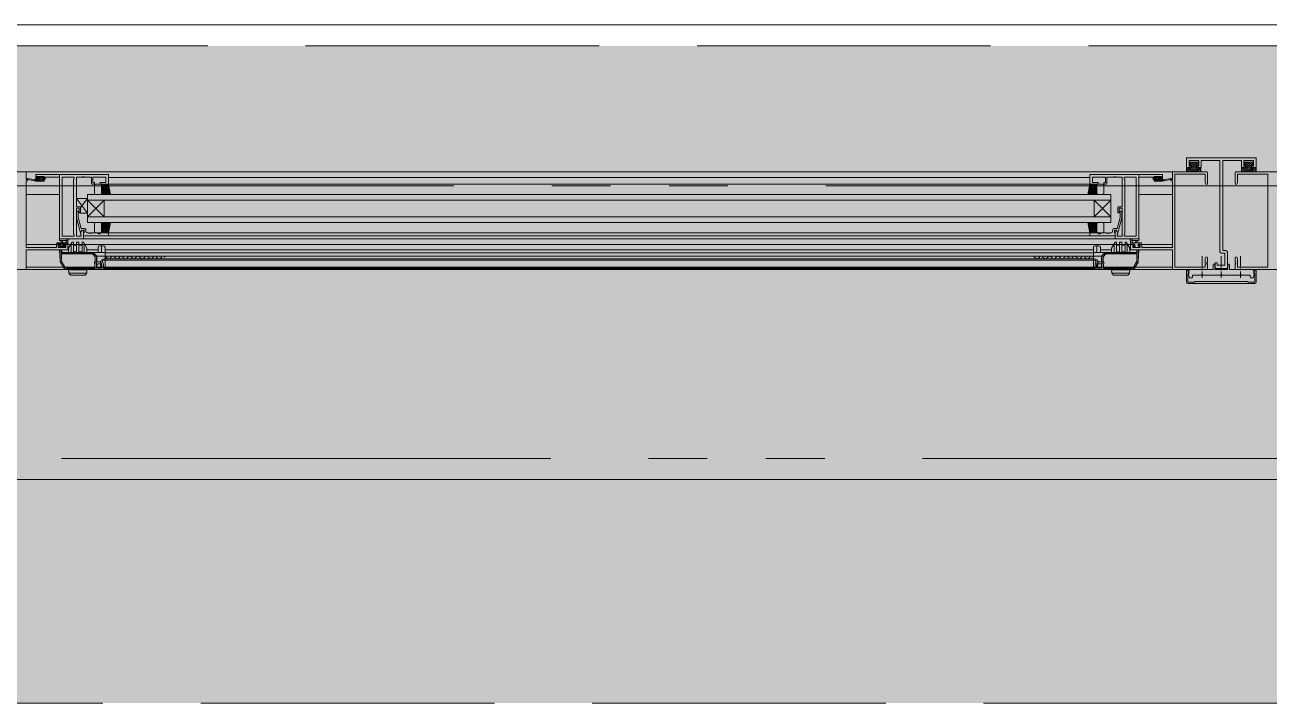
# Model space of a CAD drawing. Units: millimetres at full size. Extents: x -22551 to 92397, y -19340 to 14894.
# Drawn here: x 831 to 1721, y 6644 to 7129 of the extents above; entities that cross this region are included whole.
import ezdxf

# ---------------------------------------------------------------- set-up
doc = ezdxf.new("R2010")
doc.units = ezdxf.units.MM
doc.header["$LTSCALE"] = 70
doc.linetypes.add('DASHED3', pattern=[4, 3, -1])
doc.linetypes.add('DOUBLE_CHAIN1', pattern=[8.8, 5, -1, 0.6, -0.6, 0.6, -1])
doc.layers.add('1-2_階なし_梁', color=9, linetype='DASHED3', lineweight=15)
doc.layers.add('2-0_通芯', color=7, linetype='Continuous', lineweight=15)

# ---------------------------------------------------------------- blocks, each defined once
blk = doc.blocks.new('グループ部品-125')
at = {"layer": '2-0_通芯'}
for p, q in [((1661.61, 7034.3), (1711.61, 7034.3)), ((1661.61, 7027.8), (1661.61, 7034.3)), ((1662.16, 7024.25), (1669.26, 7031.1)), ((1663.61, 7032.37), (1663.61, 7028.3)), ((1670.61, 7032.37), (1663.61, 7032.37)), ((1663.81, 7029.89), (1665.02, 7031.1)), ((1664.09, 7028.75), (1666.43, 7031.1)), ((1664.31, 7031.1), (1669.81, 7031.1)), ((1665.36, 7028.61), (1667.85, 7031.1)), ((1670.61, 7028.3), (1670.61, 7032.37)), ((1672.11, 7032.37), (1672.11, 7027.8)), ((1685.65, 7032.37), (1672.11, 7032.37)), ((1685.65, 6967.1), (1685.65, 7032.37)), ((1687.58, 7032.37), (1687.58, 6968.03)), ((1701.11, 7032.37), (1687.58, 7032.37)), ((1701.11, 7027.8), (1701.11, 7032.37)), ((1701.26, 7024.25), (1708.36, 7031.1)), ((1702.61, 7032.37), (1702.61, 7028.3)), ((1709.61, 7032.37), (1702.61, 7032.37)), ((1702.91, 7029.89), (1704.12, 7031.1)), ((1703.19, 7028.75), (1705.53, 7031.1)), ((1708.91, 7031.1), (1703.41, 7031.1)), ((1704.46, 7028.61), (1706.95, 7031.1)), ((1709.61, 7028.3), (1709.61, 7032.37)), ((1711.61, 7034.3), (1711.61, 7027.8)), ((1651.61, 7024.3), (807.11, 7024.3)), ((831.61, 7018.8), (831.61, 7024.3)), ((890.61, 7022.3), (838.61, 7022.3)), ((838.61, 7019), (838.61, 7022.3)), ((855.61, 7022.3), (855.61, 6976.3)), ((890.61, 7020.1), (890.61, 7022.3)), ((890.61, 7022.3), (890.61, 7016)), ((1592.61, 7022.3), (1644.61, 7022.3)), ((1592.61, 7020.1), (1592.61, 7022.3)), ((1592.61, 7022.3), (1592.61, 7016)), ((1627.61, 7022.3), (1627.61, 6976.3)), ((1644.61, 7019), (1644.61, 7022.3)), ((1651.61, 7024.3), (1676.11, 7024.3)), ((1651.61, 7018.8), (1651.61, 7024.3)), ((1653.24, 7022.67), (1653.24, 6955.93)), ((1674.98, 7022.67), (1653.24, 7022.67)), ((1661.61, 7027.3), (1665.36, 7027.3)), ((1661.61, 7025.17), (1664.05, 7027.3)), ((1661.61, 7026.28), (1662.63, 7027.3)), ((1664.61, 7027.3), (1662.11, 7027.3)), ((1663.57, 7024.25), (1670.3, 7030.72)), ((1663.61, 7028.3), (1665.11, 7028.3)), ((1663.81, 7029.2), (1663.81, 7030.6)), ((1665.36, 7028.7), (1664.31, 7028.7)), ((1665.11, 7028.3), (1665.11, 7027.8)), ((1665.17, 7024.43), (1668.76, 7027.77)), ((1665.36, 7027.3), (1665.36, 7028.7)), ((1666.7, 7024.55), (1669.7, 7027.3)), ((1668.08, 7024.52), (1671.12, 7027.3)), ((1672.06, 7027.3), (1668.76, 7027.3)), ((1669.11, 7028.3), (1670.61, 7028.3)), ((1669.11, 7027.8), (1669.11, 7028.3)), ((1669.36, 7024.37), (1672.06, 7026.83)), ((1671.61, 7027.3), (1669.61, 7027.3)), ((1669.69, 7028.7), (1670.31, 7029.32)), ((1670.06, 7024.25), (1672.06, 7024.25)), ((1670.31, 7029.2), (1670.31, 7030.6)), ((1670.65, 7024.25), (1672.06, 7025.41)), ((1672.06, 7024.25), (1672.06, 7027.3)), ((1674.98, 7016.39), (1674.98, 7022.67)), ((1676.61, 7023.8), (1676.61, 7015.8)), ((1696.61, 7023.8), (1696.61, 7015.8)), ((2541.61, 7024.3), (1697.11, 7024.3)), ((1698.24, 7022.67), (1719.98, 7022.67)), ((1698.24, 7016.39), (1698.24, 7022.67)), ((1701.16, 7027.3), (1704.46, 7027.3)), ((1701.16, 7025.56), (1703.15, 7027.3)), ((1701.16, 7026.73), (1701.73, 7027.3)), ((1703.61, 7027.3), (1701.61, 7027.3)), ((1702.61, 7028.3), (1704.11, 7028.3)), ((1702.67, 7024.25), (1709.4, 7030.72)), ((1702.91, 7029.2), (1702.91, 7030.6)), ((1704.11, 7028.3), (1704.11, 7027.8)), ((1704.27, 7024.43), (1707.86, 7027.77)), ((1705.8, 7024.55), (1708.8, 7027.3)), ((1707.18, 7024.52), (1710.22, 7027.3)), ((1711.61, 7027.3), (1707.86, 7027.3)), ((1708.11, 7028.3), (1709.61, 7028.3)), ((1708.11, 7027.8), (1708.11, 7028.3)), ((1708.46, 7024.37), (1711.61, 7027.24)), ((1711.11, 7027.3), (1708.61, 7027.3)), ((1708.79, 7028.7), (1709.41, 7029.32)), ((1709.41, 7029.2), (1709.41, 7030.6)), ((1709.75, 7024.25), (1711.61, 7025.78)), ((1719.98, 7022.67), (1719.98, 6955.93)), ((832.61, 7018.8), (831.61, 7018.8)), ((831.61, 7017.8), (832.61, 7017.8)), ((831.61, 6970.03), (831.61, 7017.8)), ((838.61, 7017.5), (831.85, 7018.91)), ((837.5, 7018.67), (831.96, 7019.5)), ((832.61, 7017.8), (832.61, 7018.8)), ((838.61, 7018.5), (838.53, 7018.51)), ((838.61, 7017.5), (838.61, 7018.5)), ((840.81, 7018.5), (838.61, 7018.5)), ((838.67, 7017.5), (838.61, 7017.55)), ((844.31, 7017.5), (838.61, 7017.5)), ((840.01, 7017.5), (839.01, 7018.5)), ((839.41, 7020.8), (839.41, 7019.3)), ((844.61, 7020.8), (839.41, 7020.8)), ((839.41, 7019.3), (840.51, 7019.3)), ((840.3, 7020.61), (839.8, 7020.11)), ((840.54, 7019.67), (839.95, 7020.26)), ((840.01, 7019.6), (840.35, 7019.6)), ((841.36, 7017.5), (840.36, 7018.5)), ((841.11, 7020.7), (840.51, 7020.7)), ((840.51, 7019.3), (840.51, 7018.5)), ((840.81, 7019.14), (840.81, 7018.5)), ((844.05, 7017.5), (840.85, 7020.7)), ((842.71, 7017.5), (840.88, 7019.33)), ((843.31, 7020.5), (841.31, 7020.5)), ((843.3, 7019.6), (842.4, 7020.5)), ((843.21, 7019.6), (844.01, 7019.6)), ((843.21, 7018.5), (843.21, 7019.6)), ((844.91, 7018.5), (843.21, 7018.5)), ((844.01, 7020.7), (843.51, 7020.7)), ((843.51, 7019.3), (844.61, 7019.3)), ((843.51, 7018.5), (843.51, 7019.3)), ((844.31, 7019.94), (843.55, 7020.7)), ((844.31, 7019.9), (844.31, 7020.4)), ((844.59, 7018.31), (844.42, 7018.48)), ((844.61, 7019.3), (844.61, 7020.8)), ((844.61, 7017.8), (844.61, 7018.2)), ((845.41, 7020.37), (845.41, 7019)), ((855.61, 7020.37), (845.41, 7020.37)), ((855.61, 6976.3), (855.61, 7020.37)), ((857.54, 7020.37), (866.11, 7020.37)), ((857.54, 6978.23), (857.54, 7020.37)), ((866.11, 7019.3), (865.68, 7018.87)), ((865.68, 7018.87), (865.68, 6979.73)), ((866.11, 7020.37), (866.11, 7019.3)), ((867.61, 7020.37), (867.61, 6999.2)), ((871.65, 7020.37), (867.61, 7020.37)), ((872.65, 7020.37), (872.57, 7020.37)), ((878.41, 7020.37), (873.57, 7020.37)), ((878.41, 7016), (878.41, 7020.37)), ((880.61, 7015.5), (878.91, 7015.5)), ((879.41, 7020.37), (879.41, 7016.5)), ((888.68, 7020.37), (879.41, 7020.37)), ((879.41, 7016.5), (880.61, 7016.5)), ((880.61, 7016.5), (880.61, 7015.5)), ((880.61, 7009), (880.61, 7014.5)), ((881.61, 7015.5), (884.61, 7015.5)), ((884.61, 7016.5), (888.68, 7016.5)), ((884.61, 7015.5), (884.61, 7016.5)), ((890.61, 7015.5), (884.61, 7015.5)), ((885.61, 7008), (885.61, 7015.5)), ((885.61, 7011.38), (889.73, 7015.5)), ((885.61, 7012.8), (888.31, 7015.5)), ((885.61, 7014.21), (886.9, 7015.5)), ((885.61, 7009.97), (890.7, 7015.06)), ((885.61, 7014.5), (885.61, 7009)), ((885.61, 7014.31), (891.92, 7008)), ((885.61, 7008.56), (890.93, 7013.88)), ((885.84, 7015.5), (891.8, 7009.53)), ((887.25, 7015.5), (891.45, 7011.3)), ((888.67, 7015.5), (891.1, 7013.07)), ((888.68, 7016.5), (888.68, 7020.37)), ((890.08, 7015.5), (890.74, 7014.84)), ((1241.61, 7015.5), (890.11, 7015.5)), ((890.61, 7020.1), (1241.61, 7020.1)), ((890.61, 7015.5), (892.11, 7008)), ((1241.61, 7020.1), (1592.61, 7020.1)), ((1593.11, 7015.5), (1241.61, 7015.5)), ((1592.61, 7015.5), (1591.11, 7008)), ((1597.61, 7014.31), (1591.3, 7008)), ((1597.38, 7015.5), (1591.42, 7009.53)), ((1595.97, 7015.5), (1591.77, 7011.3)), ((1594.55, 7015.5), (1592.12, 7013.07)), ((1597.61, 7008.56), (1592.29, 7013.88)), ((1593.14, 7015.5), (1592.48, 7014.84)), ((1597.61, 7009.97), (1592.52, 7015.06)), ((1592.61, 7015.5), (1598.61, 7015.5)), ((1597.61, 7011.38), (1593.5, 7015.5)), ((1594.54, 7020.37), (1603.81, 7020.37)), ((1594.54, 7016.5), (1594.54, 7020.37)), ((1598.61, 7016.5), (1594.54, 7016.5)), ((1597.61, 7012.8), (1594.91, 7015.5)), ((1597.61, 7014.21), (1596.32, 7015.5)), ((1597.61, 7008), (1597.61, 7015.5)), ((1597.61, 7014.5), (1597.61, 7009)), ((1598.61, 7015.5), (1598.61, 7016.5)), ((1601.61, 7015.5), (1598.61, 7015.5)), ((1602.61, 7016.5), (1602.61, 7015.5)), ((1603.81, 7016.5), (1602.61, 7016.5)), ((1602.61, 7015.5), (1604.31, 7015.5)), ((1602.61, 7009), (1602.61, 7014.5)), ((1603.81, 7020.37), (1603.81, 7016.5)), ((1604.81, 7020.37), (1609.65, 7020.37)), ((1604.81, 7016), (1604.81, 7020.37)), ((1610.57, 7020.37), (1610.65, 7020.37)), ((1611.57, 7020.37), (1615.61, 7020.37)), ((1615.61, 7020.37), (1615.61, 6999.2)), ((1617.11, 7020.37), (1617.11, 7019.3)), ((1625.68, 7020.37), (1617.11, 7020.37)), ((1617.11, 7019.3), (1617.54, 7018.87)), ((1617.54, 7018.87), (1617.54, 6979.73)), ((1625.68, 6978.23), (1625.68, 7020.37)), ((1627.61, 7020.37), (1637.81, 7020.37)), ((1627.61, 6976.3), (1627.61, 7020.37)), ((1637.81, 7020.37), (1637.81, 7019)), ((1638.31, 7018.5), (1640.01, 7018.5)), ((1638.61, 7020.8), (1643.81, 7020.8)), ((1638.61, 7019.3), (1638.61, 7020.8)), ((1639.71, 7019.3), (1638.61, 7019.3)), ((1638.61, 7017.8), (1638.61, 7018.2)), ((1638.63, 7018.31), (1638.8, 7018.48)), ((1638.91, 7019.94), (1639.67, 7020.7)), ((1638.91, 7019.9), (1638.91, 7020.4)), ((1638.91, 7017.5), (1644.61, 7017.5)), ((1639.17, 7017.5), (1642.37, 7020.7)), ((1639.21, 7020.7), (1639.71, 7020.7)), ((1640.01, 7019.6), (1639.21, 7019.6)), ((1639.71, 7018.5), (1639.71, 7019.3)), ((1639.91, 7020.5), (1641.91, 7020.5)), ((1639.92, 7019.6), (1640.82, 7020.5)), ((1640.01, 7018.5), (1640.01, 7019.6)), ((1640.51, 7017.5), (1642.34, 7019.33)), ((1641.86, 7017.5), (1642.86, 7018.5)), ((1642.11, 7020.7), (1642.71, 7020.7)), ((1642.41, 7019.14), (1642.41, 7018.5)), ((1642.41, 7018.5), (1644.61, 7018.5)), ((1642.68, 7019.67), (1643.27, 7020.26)), ((1642.71, 7019.3), (1642.71, 7018.5)), ((1643.81, 7019.3), (1642.71, 7019.3)), ((1643.21, 7019.6), (1642.87, 7019.6)), ((1642.92, 7020.61), (1643.42, 7020.11)), ((1643.21, 7017.5), (1644.21, 7018.5)), ((1643.81, 7020.8), (1643.81, 7019.3)), ((1644.56, 7017.5), (1644.61, 7017.55)), ((1644.61, 7017.5), (1651.37, 7018.91)), ((1644.61, 7018.5), (1644.7, 7018.51)), ((1644.61, 7017.5), (1644.61, 7018.5)), ((1645.72, 7018.67), (1651.26, 7019.5)), ((1650.61, 7018.8), (1651.61, 7018.8)), ((1650.61, 7017.8), (1650.61, 7018.8)), ((1651.61, 7017.8), (1650.61, 7017.8)), ((1651.61, 6970.03), (1651.61, 7017.8)), ((1675.61, 7015.3), (1674.98, 7016.39)), ((1676.11, 7015.3), (1675.61, 7015.3)), ((1697.11, 7015.3), (1697.61, 7015.3)), ((1697.61, 7015.3), (1698.24, 7016.39)), ((831.61, 7008.1), (855.61, 7008.1)), ((875.61, 6994.7), (867.61, 7005.2)), ((867.61, 7005.2), (867.61, 6999.2)), ((875.61, 7005.2), (867.61, 7005.2)), ((875.61, 7005.2), (870.61, 6998.64)), ((875.61, 7008), (875.61, 6988)), ((875.61, 7008), (1607.61, 7008)), ((875.61, 6994.7), (875.61, 7005.2)), ((884.61, 7008), (881.61, 7008)), ((885.61, 7012.9), (890.51, 7008)), ((885.61, 7011.48), (889.1, 7008)), ((885.61, 7010.07), (887.68, 7008)), ((885.61, 7008.66), (886.27, 7008)), ((886.47, 7008), (891.17, 7012.7)), ((887.88, 7008), (891.41, 7011.52)), ((889.3, 7008), (891.64, 7010.34)), ((890.71, 7008), (891.88, 7009.17)), ((1592.51, 7008), (1591.34, 7009.17)), ((1593.92, 7008), (1591.58, 7010.34)), ((1595.34, 7008), (1591.82, 7011.52)), ((1596.75, 7008), (1592.05, 7012.7)), ((1597.61, 7012.9), (1592.71, 7008)), ((1597.61, 7011.48), (1594.13, 7008)), ((1597.61, 7010.07), (1595.54, 7008)), ((1597.61, 7008.66), (1596.95, 7008)), ((1598.61, 7008), (1601.61, 7008)), ((1607.61, 7008), (1607.61, 6988)), ((1627.61, 7008.1), (1651.61, 7008.1)), ((867.61, 6999.2), (870.61, 6999.2)), ((867.61, 6999.2), (870.11, 6999.2)), ((867.61, 6998.2), (867.61, 6978.23)), ((869.61, 6998.2), (867.61, 6998.2)), ((868.59, 6996.12), (867.81, 6995.35)), ((869.61, 6995), (869.61, 6998.2)), ((870.61, 6999.2), (870.61, 6994.7)), ((870.61, 6998.7), (870.61, 6995)), ((875.61, 7004), (1607.61, 7004)), ((887.61, 6992), (875.61, 7004)), ((887.61, 7004), (875.61, 6992)), ((887.61, 6992), (887.61, 7004)), ((1595.61, 6992), (1607.61, 7004)), ((1595.61, 7004), (1607.61, 6992)), ((1595.61, 6992), (1595.61, 7004)), ((1612.61, 6998.7), (1612.61, 6995)), ((1615.61, 6999.2), (1613.11, 6999.2)), ((1613.61, 6998.2), (1615.61, 6998.2)), ((1613.61, 6995), (1613.61, 6998.2)), ((1614.63, 6996.12), (1615.41, 6995.35)), ((1615.61, 6998.2), (1615.61, 6978.23)), ((867.81, 6995.35), (867.81, 6991.4)), ((867.81, 6991.4), (870.42, 6981.67)), ((869.01, 6994.85), (869.43, 6995.28)), ((869.01, 6991.56), (869.01, 6994.85)), ((871.09, 6983.8), (869.01, 6991.56)), ((870.61, 6995), (869.61, 6995)), ((870.61, 6994.7), (875.61, 6994.7)), ((1607.61, 6992), (875.61, 6992)), ((875.61, 6988), (1607.61, 6988)), ((880.61, 6987), (880.61, 6981.5)), ((884.61, 6988), (881.61, 6988)), ((885.61, 6981.69), (891.92, 6988)), ((885.61, 6983.1), (890.51, 6988)), ((885.61, 6988), (885.61, 6980.5)), ((885.61, 6984.51), (889.1, 6988)), ((885.61, 6985.93), (887.68, 6988)), ((885.61, 6987.34), (886.27, 6988)), ((885.61, 6987.44), (890.93, 6982.12)), ((885.61, 6981.5), (885.61, 6987)), ((886.47, 6988), (891.17, 6983.3)), ((887.88, 6988), (891.41, 6984.48)), ((889.3, 6988), (891.64, 6985.65)), ((890.61, 6980.5), (892.11, 6988)), ((890.71, 6988), (891.88, 6986.83)), ((1592.61, 6980.5), (1591.11, 6988)), ((1597.61, 6981.69), (1591.3, 6988)), ((1592.51, 6988), (1591.34, 6986.83)), ((1593.92, 6988), (1591.58, 6985.65)), ((1595.34, 6988), (1591.82, 6984.48)), ((1596.75, 6988), (1592.05, 6983.3)), ((1597.61, 6987.44), (1592.29, 6982.12)), ((1597.61, 6983.1), (1592.71, 6988)), ((1597.61, 6984.51), (1594.13, 6988)), ((1597.61, 6985.93), (1595.54, 6988)), ((1597.61, 6987.34), (1596.95, 6988)), ((1597.61, 6988), (1597.61, 6980.5)), ((1597.61, 6981.5), (1597.61, 6987)), ((1598.61, 6988), (1601.61, 6988)), ((1602.61, 6987), (1602.61, 6981.5)), ((1612.13, 6983.8), (1614.21, 6991.56)), ((1612.61, 6995), (1613.61, 6995)), ((1615.41, 6991.4), (1612.8, 6981.67)), ((1614.21, 6994.85), (1613.79, 6995.28)), ((1614.21, 6991.56), (1614.21, 6994.85)), ((1615.41, 6995.35), (1615.41, 6991.4)), ((866.11, 6978.23), (857.54, 6978.23)), ((865.68, 6979.73), (866.11, 6979.3)), ((866.11, 6979.3), (866.11, 6978.23)), ((867.61, 6978.23), (871.11, 6978.23)), ((870.68, 6980.54), (871.81, 6982.5)), ((870.68, 6979.73), (870.68, 6980.54)), ((871.11, 6979.3), (870.68, 6979.73)), ((870.9, 6981.3), (871.12, 6981.3)), ((872.91, 6983.8), (871.09, 6983.8)), ((871.11, 6978.23), (871.11, 6979.3)), ((871.81, 6982.5), (873.11, 6982.5)), ((872.61, 6982.5), (872.61, 6976.3)), ((872.61, 6978.5), (1610.61, 6978.5)), ((873.11, 6982.5), (873.11, 6980.7)), ((874.41, 6981.5), (874.41, 6982.3)), ((876.65, 6980.5), (875.41, 6980.5)), ((877.65, 6980.5), (877.57, 6980.5)), ((877.84, 6980.38), (877.65, 6980.5)), ((881.69, 6980.5), (878.57, 6980.5)), ((881.61, 6980.5), (884.61, 6980.5)), ((883.61, 6979.8), (881.69, 6980.5)), ((884.61, 6979.8), (883.61, 6979.8)), ((884.61, 6980.5), (884.61, 6979.8)), ((1598.61, 6980.5), (884.61, 6980.5)), ((885.61, 6986.03), (890.7, 6980.94)), ((885.61, 6984.61), (889.73, 6980.5)), ((885.61, 6983.2), (888.31, 6980.5)), ((885.61, 6981.79), (886.9, 6980.5)), ((885.84, 6980.5), (891.8, 6986.46)), ((887.25, 6980.5), (891.45, 6984.7)), ((888.67, 6980.5), (891.1, 6982.93)), ((890.08, 6980.5), (890.74, 6981.16)), ((890.61, 6978.5), (890.61, 6980)), ((1597.38, 6980.5), (1591.42, 6986.46)), ((1595.97, 6980.5), (1591.77, 6984.7)), ((1594.55, 6980.5), (1592.12, 6982.93)), ((1593.14, 6980.5), (1592.48, 6981.16)), ((1597.61, 6986.03), (1592.52, 6980.94)), ((1592.61, 6978.5), (1592.61, 6980)), ((1597.61, 6984.61), (1593.5, 6980.5)), ((1597.61, 6983.2), (1594.91, 6980.5)), ((1597.61, 6981.79), (1596.32, 6980.5)), ((1598.61, 6980.5), (1598.61, 6979.8)), ((1601.61, 6980.5), (1598.61, 6980.5)), ((1598.61, 6979.8), (1599.61, 6979.8)), ((1599.61, 6979.8), (1601.53, 6980.5)), ((1601.53, 6980.5), (1604.65, 6980.5)), ((1605.39, 6980.38), (1605.57, 6980.5)), ((1605.57, 6980.5), (1605.65, 6980.5)), ((1606.57, 6980.5), (1607.81, 6980.5)), ((1608.81, 6981.5), (1608.81, 6982.3)), ((1611.41, 6982.5), (1610.11, 6982.5)), ((1610.11, 6982.5), (1610.11, 6980.7)), ((1610.31, 6983.8), (1612.13, 6983.8)), ((1610.61, 6982.5), (1610.61, 6976.3)), ((1612.54, 6980.54), (1611.41, 6982.5)), ((1612.32, 6981.3), (1612.1, 6981.3)), ((1612.11, 6979.3), (1612.54, 6979.73)), ((1612.11, 6978.23), (1612.11, 6979.3)), ((1615.61, 6978.23), (1612.11, 6978.23)), ((1612.54, 6979.73), (1612.54, 6980.54)), ((1617.54, 6979.73), (1617.11, 6979.3)), ((1617.11, 6979.3), (1617.11, 6978.23)), ((1617.11, 6978.23), (1625.68, 6978.23)), ((831.61, 6972.3), (855.81, 6972.3)), ((853.51, 6970.03), (831.61, 6970.03)), ((853.51, 6971.8), (853.51, 6970.03)), ((853.71, 6973.2), (853.71, 6972.6)), ((861.61, 6973.5), (854.01, 6973.5)), ((854.01, 6972.3), (855.21, 6973.5)), ((854.71, 6971.5), (855.81, 6971.5)), ((854.71, 6970.03), (854.71, 6971.5)), ((859.98, 6970.03), (854.71, 6970.03)), ((854.81, 6972.5), (856.11, 6972.5)), ((854.91, 6970.51), (855.5, 6971.1)), ((854.91, 6970.8), (854.91, 6970.3)), ((856.11, 6971.1), (855.21, 6971.1)), ((855.21, 6970), (855.71, 6970)), ((855.55, 6972.5), (856.55, 6973.5)), ((855.61, 6976.3), (872.61, 6976.3)), ((855.61, 6976.3), (1241.61, 6976.3)), ((855.75, 6970), (855.91, 6970.16)), ((855.81, 6971.5), (855.81, 6972.3)), ((855.88, 6975.1), (859.84, 6975.1)), ((855.91, 6970.2), (858.01, 6970.2)), ((855.95, 6970.2), (859.25, 6973.5)), ((856.11, 6971.71), (857.9, 6973.5)), ((856.11, 6972.5), (856.11, 6971.1)), ((856.71, 6973.5), (856.81, 6974.64)), ((857.29, 6970.2), (858.27, 6971.18)), ((857.91, 6973.5), (857.81, 6974.64)), ((858.21, 6970), (858.81, 6970)), ((858.44, 6970), (859.49, 6971.04)), ((858.51, 6972.5), (860.51, 6972.5)), ((858.51, 6971.56), (858.51, 6972.5)), ((858.81, 6972.3), (1621.61, 6972.3)), ((858.81, 6972.3), (858.81, 6971.5)), ((858.81, 6971.5), (859.98, 6971.5)), ((859.31, 6971.1), (858.97, 6971.1)), ((859.02, 6970.09), (859.52, 6970.59)), ((859.59, 6972.5), (860.59, 6973.5)), ((859.98, 6971.5), (859.98, 6970.03)), ((860.41, 6974.68), (860.41, 6973.5)), ((860.74, 6972.3), (861.61, 6973.17)), ((861.61, 6972.6), (861.61, 6975.28)), ((861.61, 6968.4), (861.61, 6972.3)), ((862.11, 6969.57), (864.61, 6973.9)), ((862.11, 6969.57), (862.11, 6966.6)), ((864.01, 6972.86), (864.01, 6966.6)), ((865.51, 6973.9), (864.61, 6973.9)), ((865.51, 6966.9), (865.51, 6973.9)), ((867.81, 6971.8), (865.51, 6971.8)), ((867.81, 6966.9), (867.81, 6973.9)), ((869.41, 6973.9), (867.81, 6973.9)), ((869.41, 6966.9), (869.41, 6973.9)), ((871.71, 6971.8), (869.41, 6971.8)), ((871.71, 6966.9), (871.71, 6973.9)), ((872.61, 6973.9), (871.71, 6973.9)), ((872.31, 6976.3), (1241.61, 6976.3)), ((875.11, 6969.57), (872.61, 6973.9)), ((873.21, 6966.6), (873.21, 6972.86)), ((875.11, 6969.57), (875.11, 6966.6)), ((883.11, 6970.4), (883.11, 6966.6)), ((887.11, 6971.4), (884.11, 6971.4)), ((885.61, 6971.4), (885.61, 6966.6)), ((888.11, 6970.4), (888.11, 6954.3)), ((1241.61, 6976.3), (1610.91, 6976.3)), ((1627.61, 6976.3), (1241.61, 6976.3)), ((1595.11, 6970.4), (1595.11, 6954.3)), ((1596.11, 6971.4), (1599.11, 6971.4)), ((1597.61, 6971.4), (1597.61, 6966.6)), ((1600.11, 6970.4), (1600.11, 6966.6)), ((1608.11, 6969.57), (1610.61, 6973.9)), ((1608.11, 6969.57), (1608.11, 6966.6)), ((1610.01, 6966.6), (1610.01, 6972.86)), ((1627.61, 6976.3), (1610.61, 6976.3)), ((1610.61, 6973.9), (1611.51, 6973.9)), ((1611.51, 6966.9), (1611.51, 6973.9)), ((1611.51, 6971.8), (1613.81, 6971.8)), ((1613.81, 6966.9), (1613.81, 6973.9)), ((1613.81, 6973.9), (1615.41, 6973.9)), ((1615.41, 6966.9), (1615.41, 6973.9)), ((1615.41, 6971.8), (1617.71, 6971.8)), ((1617.71, 6966.9), (1617.71, 6973.9)), ((1617.71, 6973.9), (1618.61, 6973.9)), ((1621.11, 6969.57), (1618.61, 6973.9)), ((1619.21, 6972.86), (1619.21, 6966.6)), ((1621.11, 6969.57), (1621.11, 6966.6)), ((1621.61, 6972.6), (1621.61, 6975.28)), ((1621.61, 6973.5), (1629.21, 6973.5)), ((1624.41, 6972.3), (1621.61, 6972.3)), ((1621.61, 6968.4), (1621.61, 6972.3)), ((1624.71, 6972.5), (1622.71, 6972.5)), ((1622.81, 6974.68), (1622.81, 6973.5)), ((1623.24, 6971.5), (1623.24, 6970.03)), ((1624.41, 6971.5), (1623.24, 6971.5)), ((1623.24, 6970.03), (1628.51, 6970.03)), ((1627.34, 6975.1), (1623.38, 6975.1)), ((1624.2, 6970.09), (1623.7, 6970.59)), ((1623.91, 6971.1), (1624.25, 6971.1)), ((1624.41, 6972.3), (1624.41, 6971.5)), ((1625.01, 6970), (1624.41, 6970)), ((1624.71, 6971.56), (1624.71, 6972.5)), ((1627.31, 6970.2), (1625.21, 6970.2)), ((1625.31, 6973.5), (1625.41, 6974.64)), ((1626.51, 6973.5), (1626.41, 6974.64)), ((1627.11, 6972.5), (1627.11, 6971.1)), ((1628.41, 6972.5), (1627.11, 6972.5)), ((1627.11, 6971.1), (1628.01, 6971.1)), ((1651.61, 6972.3), (1627.41, 6972.3)), ((1627.41, 6971.5), (1627.41, 6972.3)), ((1628.51, 6971.5), (1627.41, 6971.5)), ((1628.01, 6970), (1627.51, 6970)), ((1628.31, 6970.8), (1628.31, 6970.3)), ((1628.51, 6970.03), (1628.51, 6971.5)), ((1629.51, 6973.2), (1629.51, 6972.6)), ((1629.71, 6971.8), (1629.71, 6970.03)), ((1629.71, 6970.03), (1651.61, 6970.03)), ((831.61, 6968.4), (862.11, 6968.4)), ((831.61, 6954.3), (831.61, 6968.4)), ((856.04, 6960.18), (855.61, 6968.4)), ((857.11, 6966.48), (857.11, 6968.4)), ((888.11, 6966.6), (857.11, 6966.6)), ((860.91, 6966.4), (860.91, 6966.6)), ((867.81, 6966.9), (865.51, 6966.9)), ((869.41, 6966.9), (871.71, 6966.9)), ((875.11, 6968.4), (883.11, 6968.4)), ((882.14, 6959.81), (884.86, 6959.81)), ((882.21, 6964), (1601.01, 6964)), ((886.33, 6959.81), (886.91, 6958.4)), ((1595.61, 6962.1), (887.61, 6962.1)), ((1595.51, 6961.1), (887.71, 6961.1)), ((888.11, 6968.4), (1595.11, 6968.4)), ((888.11, 6966.4), (1595.11, 6966.4)), ((890.67, 6963.36), (890.87, 6963.36)), ((893.67, 6962.6), (893.87, 6962.6)), ((896.67, 6963.36), (896.87, 6963.36)), ((899.67, 6962.6), (899.87, 6962.6)), ((902.67, 6963.36), (902.87, 6963.36)), ((905.67, 6962.6), (905.87, 6962.6)), ((908.67, 6963.36), (908.87, 6963.36)), ((911.67, 6962.6), (911.87, 6962.6)), ((914.67, 6963.36), (914.87, 6963.36)), ((917.67, 6962.6), (917.87, 6962.6)), ((920.67, 6963.36), (920.87, 6963.36)), ((923.67, 6962.6), (923.87, 6962.6)), ((926.67, 6963.36), (926.87, 6963.36)), ((929.67, 6962.6), (929.87, 6962.6)), ((1554.67, 6963.36), (1554.87, 6963.36)), ((1557.67, 6962.6), (1557.87, 6962.6)), ((1560.67, 6963.36), (1560.87, 6963.36)), ((1563.67, 6962.6), (1563.87, 6962.6)), ((1569.67, 6962.6), (1569.87, 6962.6)), ((1572.67, 6963.36), (1572.87, 6963.36)), ((1575.67, 6962.6), (1575.87, 6962.6)), ((1578.67, 6963.36), (1578.87, 6963.36)), ((1581.67, 6962.6), (1581.87, 6962.6)), ((1584.67, 6963.36), (1584.87, 6963.36)), ((1587.67, 6962.6), (1587.87, 6962.6)), ((1590.67, 6963.36), (1590.87, 6963.36)), ((1593.67, 6962.6), (1593.87, 6962.6)), ((1595.11, 6966.6), (1626.11, 6966.6)), ((1596.89, 6959.81), (1596.31, 6958.4)), ((1601.08, 6959.81), (1598.36, 6959.81)), ((1608.11, 6968.4), (1600.11, 6968.4)), ((1613.81, 6966.9), (1611.51, 6966.9)), ((1615.41, 6966.9), (1617.71, 6966.9)), ((1651.61, 6968.4), (1621.11, 6968.4)), ((1622.31, 6966.4), (1622.31, 6966.6)), ((1626.11, 6966.48), (1626.11, 6968.4)), ((1627.18, 6960.18), (1627.61, 6968.4)), ((1651.61, 6954.3), (1651.61, 6968.4)), ((1672.81, 6963.82), (1672.81, 6956.18)), ((1674.98, 6962.21), (1675.61, 6963.3)), ((1674.98, 6955.93), (1674.98, 6962.21)), ((1675.61, 6963.3), (1676.11, 6963.3)), ((1676.61, 6962.8), (1676.61, 6959.76)), ((1686.61, 6963.82), (1686.61, 6956.18)), ((1689.18, 6966.1), (1686.65, 6966.1)), ((1687.58, 6968.03), (1689.11, 6968.03)), ((1689.02, 6964.85), (1689.18, 6965.04)), ((1689.02, 6964.35), (1689.02, 6964.85)), ((1689.18, 6964.16), (1689.02, 6964.35)), ((1689.02, 6961.05), (1689.18, 6961.24)), ((1689.02, 6960.55), (1689.02, 6961.05)), ((1689.18, 6960.36), (1689.02, 6960.55)), ((1689.18, 6965.04), (1689.18, 6966.1)), ((1689.18, 6961.24), (1689.18, 6964.16)), ((1689.18, 6957.5), (1689.18, 6960.36)), ((1691.11, 6960.96), (1690.99, 6960.77)), ((1690.99, 6960.77), (1690.99, 6960.22)), ((1690.99, 6960.22), (1691.11, 6960.04)), ((1691.11, 6959.96), (1690.99, 6959.77)), ((1691.11, 6966.03), (1691.11, 6960.96)), ((1691.11, 6960.04), (1691.11, 6959.96)), ((1696.61, 6962.8), (1696.61, 6959.76)), ((1697.61, 6963.3), (1697.11, 6963.3)), ((1698.24, 6962.21), (1697.61, 6963.3)), ((1698.24, 6955.93), (1698.24, 6962.21)), ((1700.41, 6963.82), (1700.41, 6956.18)), ((776.61, 6954.3), (1651.61, 6954.3)), ((831.61, 6955.93), (1651.61, 6955.93)), ((859.02, 6954.8), (856.17, 6959.73)), ((1623.23, 6954.5), (859.99, 6954.5)), ((875.11, 6954.1), (862.11, 6954.1)), ((862.11, 6954.1), (862.23, 6951.89)), ((862.24, 6951.8), (874.98, 6951.8)), ((863.16, 6950.51), (862.28, 6951.73)), ((864.01, 6954.3), (864.01, 6954.1)), ((864.51, 6954.1), (864.51, 6954.3)), ((872.71, 6954.1), (872.71, 6954.3)), ((873.21, 6954.1), (873.21, 6954.3)), ((874.06, 6950.51), (874.94, 6951.73)), ((875.11, 6954.1), (874.99, 6951.89)), ((880.71, 6959.62), (880.71, 6958.67)), ((882.01, 6958.6), (882.01, 6955.6)), ((885.81, 6955.6), (882.01, 6955.6)), ((882.21, 6955.6), (882.21, 6958.6)), ((885.31, 6959.07), (885.06, 6959.01)), ((885.17, 6958.14), (885.6, 6958.57)), ((1596.31, 6958.4), (1596.31, 6955.4)), ((1598.05, 6958.14), (1597.62, 6958.57)), ((1597.91, 6959.07), (1598.16, 6959.01)), ((1601.01, 6955.6), (1601.01, 6958.6)), ((1602.51, 6959.62), (1602.51, 6958.67)), ((1608.11, 6954.1), (1621.11, 6954.1)), ((1608.11, 6954.1), (1608.23, 6951.89)), ((1620.98, 6951.8), (1608.24, 6951.8)), ((1609.16, 6950.51), (1608.28, 6951.73)), ((1610.01, 6954.1), (1610.01, 6954.3)), ((1610.51, 6954.1), (1610.51, 6954.3)), ((1618.71, 6954.1), (1618.71, 6954.3)), ((1619.21, 6954.3), (1619.21, 6954.1)), ((1620.06, 6950.51), (1620.94, 6951.73)), ((1621.11, 6954.1), (1620.99, 6951.89)), ((1624.2, 6954.8), (1627.05, 6959.73)), ((1676.11, 6954.3), (1651.61, 6954.3)), ((1653.24, 6955.93), (1674.98, 6955.93)), ((1663.89, 6948.5), (1662.84, 6951.39)), ((1663.06, 6952), (1663.26, 6952.11)), ((1663.41, 6952.37), (1663.41, 6953.3)), ((1664.41, 6954.3), (1680.51, 6954.3)), ((1672.81, 6955.18), (1672.81, 6953.98)), ((1672.81, 6952.98), (1672.81, 6948.42)), ((1676.61, 6958.84), (1676.61, 6958.76)), ((1676.61, 6957.84), (1676.61, 6954.8)), ((1680.81, 6954.6), (1680.81, 6957.8)), ((1681.31, 6958.3), (1681.41, 6958.3)), ((1681.91, 6957.8), (1681.91, 6954.6)), ((1682.11, 6959.1), (1683.61, 6959.1)), ((1682.11, 6955.5), (1682.11, 6959.1)), ((1682.21, 6954.3), (1691.01, 6954.3)), ((1685.94, 6955), (1682.61, 6955)), ((1683.61, 6959.1), (1683.61, 6957.5)), ((1683.61, 6957.5), (1689.18, 6957.5)), ((1686.13, 6955.14), (1685.94, 6955)), ((1686.61, 6955.18), (1686.61, 6953.98)), ((1686.61, 6952.98), (1686.61, 6948.42)), ((1687.28, 6955), (1687.09, 6955.14)), ((1690.61, 6955), (1687.28, 6955)), ((1690.99, 6959.77), (1690.99, 6959.22)), ((1690.99, 6959.22), (1691.11, 6959.04)), ((1691.11, 6959.04), (1691.11, 6955.5)), ((1691.31, 6954.6), (1691.31, 6957.8)), ((1691.81, 6958.3), (1691.91, 6958.3)), ((1692.41, 6957.8), (1692.41, 6954.6)), ((1692.71, 6954.3), (1708.81, 6954.3)), ((1696.61, 6958.84), (1696.61, 6958.76)), ((1696.61, 6957.84), (1696.61, 6954.8)), ((1697.11, 6954.3), (2541.61, 6954.3)), ((1719.98, 6955.93), (1698.24, 6955.93)), ((1700.41, 6955.18), (1700.41, 6953.98)), ((1700.41, 6952.98), (1700.41, 6948.42)), ((1710.38, 6951.39), (1709.33, 6948.5)), ((1709.81, 6953.3), (1709.81, 6952.37)), ((1709.96, 6952.11), (1710.16, 6952)), ((863.57, 6950.3), (873.66, 6950.3)), ((1619.66, 6950.3), (1609.57, 6950.3)), ((1710.61, 6944.3), (1662.61, 6944.3)), ((1665.41, 6948.3), (1664.18, 6948.3)), ((1665.91, 6950), (1665.91, 6948.8)), ((1672.14, 6950.3), (1666.21, 6950.3)), ((1685.94, 6950.3), (1673.48, 6950.3)), ((1699.74, 6950.3), (1687.28, 6950.3)), ((1707.01, 6950.3), (1701.08, 6950.3)), ((1707.31, 6948.8), (1707.31, 6950)), ((1709.04, 6948.3), (1707.81, 6948.3)), ((3471.11, 6804.3), (792.11, 6804.3))]:
    blk.add_line(p, q, dxfattribs=at)
at = {"layer": '2-0_通芯', "linetype": 'DOUBLE_CHAIN1'}
for p, q in [((-21388.39, 7014.3), (23861.61, 7014.3)), ((-22551.09, 6819.3), (23861.61, 6819.3))]:
    blk.add_line(p, q, dxfattribs=at)
at = {"layer": '2-0_通芯'}
for points in [[(801.61, 7129.3), (3461.61, 7129.3), (3461.61, 7114.3)], [(1664.06, 7024.25), (1661.61, 7024.25), (1661.61, 7027.3)], [(1668.76, 7027.3), (1668.76, 7028.7), (1669.81, 7028.7)], [(1703.16, 7024.25), (1701.16, 7024.25), (1701.16, 7027.3)], [(1704.46, 7027.3), (1704.46, 7028.7), (1703.41, 7028.7)], [(1707.86, 7027.3), (1707.86, 7028.7), (1708.91, 7028.7)], [(1709.16, 7024.25), (1711.61, 7024.25), (1711.61, 7027.3)], [(859.12, 6955), (856.11, 6960.22), (856.11, 6968.4)], [(857.01, 6968.4), (857.01, 6966.4), (879.51, 6966.4), (882.01, 6963.9), (882.01, 6959.77), (881.56, 6959.23)], [(859.64, 6955.9), (857.01, 6960.46), (857.01, 6965.5), (879.14, 6965.5), (881.11, 6963.53), (881.11, 6960.1), (880.71, 6959.62)], [(882.21, 6960), (882.21, 6964), (879.61, 6966.6)], [(881.91, 6958.9), (881.71, 6958.9), (881.71, 6959.3), (882.14, 6959.81)], [(1601.01, 6960), (1601.01, 6964), (1603.61, 6966.6)], [(1601.31, 6958.9), (1601.51, 6958.9), (1601.51, 6959.3), (1601.08, 6959.81)], [(1626.21, 6968.4), (1626.21, 6966.4), (1603.71, 6966.4), (1601.21, 6963.9), (1601.21, 6959.77), (1601.66, 6959.23)], [(1623.58, 6955.9), (1626.21, 6960.46), (1626.21, 6965.5), (1604.08, 6965.5), (1602.11, 6963.53), (1602.11, 6960.1), (1602.51, 6959.62)], [(1624.1, 6955), (1627.11, 6960.22), (1627.11, 6968.4)], [(880.91, 6958.33), (880.91, 6955.4), (860.51, 6955.4)], [(884.81, 6959.3), (884.81, 6959), (885.61, 6959), (885.61, 6956.1)], [(885.81, 6955.6), (885.81, 6957.8), (885.31, 6957.8)], [(886.91, 6958.4), (886.91, 6955.4), (1596.31, 6955.4)], [(1601.21, 6958.6), (1601.21, 6955.6), (1597.41, 6955.6), (1597.41, 6957.8), (1597.91, 6957.8)], [(1598.41, 6959.3), (1598.41, 6959), (1597.61, 6959), (1597.61, 6956.1)], [(1602.31, 6958.33), (1602.31, 6955.4), (1622.71, 6955.4)], [(1661.61, 6945.3), (1661.61, 6953.8), (1662.41, 6953.8), (1663.52, 6951.88), (1662.61, 6951.35), (1662.61, 6945.3), (1667.61, 6945.3), (1667.61, 6945.7)], [(1667.61, 6945.7), (1705.61, 6945.7), (1705.61, 6945.3), (1710.61, 6945.3), (1710.61, 6951.35), (1709.7, 6951.88), (1710.81, 6953.8), (1711.61, 6953.8), (1711.61, 6945.3)]]:
    blk.add_lwpolyline(points, dxfattribs=at)
for centre, radius, start, end in [((1664.31, 7030.6), 0.5, 90, 180), ((1669.81, 7030.6), 0.5, 0, 90), ((1703.41, 7030.6), 0.5, 90, 180), ((1708.91, 7030.6), 0.5, 0, 90), ((1662.11, 7027.8), 0.5, 180, 270), ((1664.31, 7029.2), 0.5, 180, 270), ((1667.05, 7009.55), 15, 89.94259, 101.47842), ((1664.61, 7027.8), 0.5, 270, 0), ((1667.08, 7009.55), 15, 78.52158, 90.05735), ((1669.61, 7027.8), 0.5, 180, 270), ((1669.81, 7029.2), 0.5, 270, 0), ((1671.61, 7027.8), 0.5, 270, 0), ((1676.11, 7023.8), 0.5, 0, 90), ((1697.11, 7023.8), 0.5, 90, 180), ((1701.61, 7027.8), 0.5, 180, 270), ((1703.41, 7029.2), 0.5, 180, 270), ((1706.15, 7009.55), 15, 89.94259, 101.47842), ((1703.61, 7027.8), 0.5, 270, 0), ((1706.18, 7009.55), 15, 78.52158, 90.05735), ((1708.61, 7027.8), 0.5, 180, 270), ((1708.91, 7029.2), 0.5, 270, 0), ((1711.11, 7027.8), 0.5, 270, 0), ((831.91, 7019.2), 0.3, 81.55064, 258.25019), ((837.45, 7018.38), 0.3, 21.55064, 81.55064), ((838.01, 7018.6), 0.3, 201.55064, 320.80246), ((838.48, 7018.22), 0.3, 80.80246, 140.80246), ((839.11, 7019), 0.5, 180, 270), ((840.01, 7019.9), 0.3, 135, 270), ((840.51, 7020.4), 0.3, 90, 135), ((840.35, 7019.9), 0.3, 270, 326.94427), ((840.81, 7019.6), 0.25, 303.05573, 146.94427), ((841.11, 7019.14), 0.3, 123.05573, 180), ((841.11, 7020.5), 0.2, 0, 90), ((843.51, 7020.5), 0.2, 90, 180), ((844.01, 7020.4), 0.3, 0, 90), ((844.01, 7019.9), 0.3, 270, 359.99999), ((844.31, 7018.2), 0.3, 0, 90), ((844.31, 7017.8), 0.3, 270, 359.99999), ((844.91, 7019), 0.5, 270, 0), ((871.65, 7020.57), 0.2, 270, 336.42182), ((872.11, 7020.37), 0.3, 23.57818, 156.42182), ((872.57, 7020.57), 0.2, 203.57818, 270), ((872.65, 7020.57), 0.2, 270, 336.42182), ((873.11, 7020.37), 0.3, 23.57818, 156.42182), ((873.57, 7020.57), 0.2, 203.57818, 270), ((878.91, 7016), 0.5, 180, 270), ((881.61, 7014.5), 1, 89.9999, 179.9999), ((884.61, 7014.5), 1, 359.9999, 89.9999), ((890.11, 7016), 0.5, 270, 0), ((1593.11, 7016), 0.5, 180, 270), ((1598.61, 7014.5), 1, 90.0001, 180.0001), ((1601.61, 7014.5), 1, 0.0001, 90.0001), ((1604.31, 7016), 0.5, 270, 0), ((1609.65, 7020.57), 0.2, 270, 336.42182), ((1610.11, 7020.37), 0.3, 23.57818, 156.42182), ((1610.57, 7020.57), 0.2, 203.57818, 270), ((1610.65, 7020.57), 0.2, 270, 336.42182), ((1611.11, 7020.37), 0.3, 23.57818, 156.42182), ((1611.57, 7020.57), 0.2, 203.57818, 270), ((1638.31, 7019), 0.5, 180, 270), ((1638.91, 7018.2), 0.3, 90, 180), ((1638.91, 7017.8), 0.3, 180, 270), ((1639.21, 7020.4), 0.3, 90, 180), ((1639.21, 7019.9), 0.3, 180, 270), ((1639.71, 7020.5), 0.2, 0, 90), ((1642.11, 7020.5), 0.2, 90, 180), ((1642.41, 7019.6), 0.25, 33.05573, 236.94427), ((1642.11, 7019.14), 0.3, 0, 56.94427), ((1642.87, 7019.9), 0.3, 213.05573, 270), ((1642.71, 7020.4), 0.3, 45, 90), ((1643.21, 7019.9), 0.3, 270, 45), ((1644.11, 7019), 0.5, 270, 0), ((1644.74, 7018.22), 0.3, 39.19754, 99.19754), ((1645.21, 7018.6), 0.3, 219.19754, 338.44936), ((1645.77, 7018.38), 0.3, 98.44936, 158.44936), ((1651.31, 7019.2), 0.3, 281.74981, 98.44936), ((1676.11, 7015.8), 0.5, 270, 0), ((1697.11, 7015.8), 0.5, 180, 270), ((881.61, 7009), 1, 179.9999, 269.9999), ((884.61, 7009), 1, 269.9999, 359.9999), ((1598.61, 7009), 1, 180.0001, 270.0001), ((1601.61, 7009), 1, 270.0001, 0.0001), ((869.01, 6995.7), 0.6, 315, 135), ((870.11, 6998.7), 0.5, 0, 90), ((1613.11, 6998.7), 0.5, 90, 180), ((1614.21, 6995.7), 0.6, 45, 225), ((881.61, 6987), 1, 90.0001, 180.0001), ((884.61, 6987), 1, 0.0001, 90.0001), ((1598.61, 6987), 1, 89.9999, 179.9999), ((1601.61, 6987), 1, 359.9999, 89.9999), ((870.9, 6981.8), 0.5, 195, 270), ((872.91, 6980.2), 0.3, 90, 180), ((872.91, 6982.3), 1.5, 0, 90), ((872.91, 6980.7), 0.2, 270, 0), ((875.41, 6981.5), 1, 180, 270), ((876.65, 6980.3), 0.2, 23.57818, 90), ((877.11, 6980.5), 0.3, 203.57818, 336.42182), ((877.57, 6980.3), 0.2, 90, 156.42182), ((878.11, 6980.5), 0.3, 203.57818, 336.42182), ((878.57, 6980.3), 0.2, 90, 156.42182), ((881.61, 6981.5), 1, 180.0001, 270.0001), ((884.61, 6981.5), 1, 270.0001, 0.0001), ((890.11, 6980), 0.5, 0, 90), ((1593.11, 6980), 0.5, 90, 180), ((1598.61, 6981.5), 1, 179.9999, 269.9999), ((1601.61, 6981.5), 1, 269.9999, 359.9999), ((1604.65, 6980.3), 0.2, 23.57818, 90), ((1605.11, 6980.5), 0.3, 203.57818, 336.42182), ((1605.65, 6980.3), 0.2, 23.57818, 90), ((1606.11, 6980.5), 0.3, 203.57818, 336.42182), ((1606.57, 6980.3), 0.2, 90, 156.42182), ((1607.81, 6981.5), 1, 270, 0), ((1610.31, 6982.3), 1.5, 90, 180), ((1610.31, 6980.7), 0.2, 180, 270), ((1610.31, 6980.2), 0.3, 0, 90), ((1612.32, 6981.8), 0.5, 270, 345), ((854.01, 6971.8), 0.5, 90, 180), ((854.01, 6973.2), 0.3, 90, 180), ((854.01, 6972.6), 0.3, 180, 270), ((854.61, 6972.5), 0.2, 270, 359.99999), ((855.21, 6970.8), 0.3, 90, 180), ((855.21, 6970.3), 0.3, 180, 270), ((855.88, 6975.7), 0.6, 89.95977, 269.95977), ((855.71, 6970.2), 0.2, 270, 359.99999), ((857.31, 6974.6), 0.5, 5.09207, 174.90793), ((858.21, 6970.2), 0.2, 180, 270), ((858.51, 6971.1), 0.25, 123.05573, 326.94427), ((858.21, 6971.56), 0.3, 303.05573, 359.99999), ((858.97, 6970.8), 0.3, 90, 146.94427), ((858.81, 6970.3), 0.3, 270, 315), ((859.31, 6970.8), 0.3, 315, 90), ((859.84, 6975.4), 0.3, 269.95977, 340.81024), ((860.41, 6975.2), 0.3, 300, 160.81024), ((860.71, 6974.68), 0.3, 120, 180), ((860.71, 6972.5), 0.2, 180, 270), ((861.04, 6976), 0.3, 40.52878, 90), ((861.5, 6976.39), 0.3, 220.52878, 280.52878), ((861.31, 6972.6), 0.3, 270, 359.99999), ((861.61, 6975.8), 0.3, 300, 100.52878), ((861.91, 6975.28), 0.3, 120, 180), ((884.11, 6970.4), 1, 90, 180), ((887.11, 6970.4), 1, 0, 90), ((1596.11, 6970.4), 1, 90, 180), ((1599.11, 6970.4), 1, 0, 90), ((1621.61, 6975.8), 0.3, 79.47122, 240), ((1621.31, 6975.28), 0.3, 0, 60), ((1621.91, 6972.6), 0.3, 180, 270), ((1621.72, 6976.39), 0.3, 259.47122, 319.47122), ((1622.18, 6976), 0.3, 90, 139.47122), ((1622.81, 6975.2), 0.3, 19.18976, 240), ((1622.51, 6972.5), 0.2, 270, 359.99999), ((1622.51, 6974.68), 0.3, 0, 60), ((1623.38, 6975.4), 0.3, 199.18976, 270.04023), ((1623.91, 6970.8), 0.3, 90, 225), ((1624.41, 6970.3), 0.3, 225, 270), ((1624.25, 6970.8), 0.3, 33.05573, 90), ((1624.71, 6971.1), 0.25, 213.05573, 56.94427), ((1625.01, 6971.56), 0.3, 180, 236.94427), ((1625.01, 6970.2), 0.2, 270, 359.99999), ((1625.91, 6974.6), 0.5, 5.09207, 174.90793), ((1627.51, 6970.2), 0.2, 180, 270), ((1627.34, 6975.7), 0.6, 270.04023, 90.04023), ((1628.01, 6970.8), 0.3, 0, 90), ((1628.01, 6970.3), 0.3, 270, 359.99999), ((1628.61, 6972.5), 0.2, 180, 270), ((1629.21, 6973.2), 0.3, 0, 90), ((1629.21, 6972.6), 0.3, 270, 359.99999), ((1629.21, 6971.8), 0.5, 0, 90), ((857.04, 6960.23), 1, 183, 210), ((881.91, 6960), 0.3, 320, 359.99999), ((887.61, 6959.3), 2.8, 90, 180), ((887.71, 6959.2), 2.9, 90, 180), ((886.69, 6960.16), 0.5, 136.86773, 224.6572), ((887.71, 6959.2), 1.9, 90, 136.86773), ((887.77, 6962.14), 1.72, 29.20254, 78.5883), ((890.77, 6963.82), 1.72, 209.20254, 330.79746), ((893.77, 6962.14), 1.72, 29.20254, 150.79746), ((896.77, 6963.82), 1.72, 209.20254, 330.79746), ((899.77, 6962.14), 1.72, 29.20254, 150.79746), ((902.77, 6963.82), 1.72, 209.20254, 330.79746), ((905.77, 6962.14), 1.72, 29.20254, 150.79746), ((908.77, 6963.82), 1.72, 209.20254, 330.79746), ((911.77, 6962.14), 1.72, 29.20254, 150.79746), ((914.77, 6963.82), 1.72, 209.20254, 330.79746), ((917.77, 6962.14), 1.72, 29.20254, 150.79746), ((920.77, 6963.82), 1.72, 209.20254, 330.79746), ((923.77, 6962.14), 1.72, 29.20254, 150.79746), ((926.77, 6963.82), 1.72, 209.20254, 330.79746), ((929.77, 6962.14), 1.72, 38.75888, 150.79746), ((1551.77, 6962.14), 1.72, 29.20254, 75.16435), ((1554.77, 6963.82), 1.72, 209.20254, 330.79746), ((1557.77, 6962.14), 1.72, 29.20254, 150.79746), ((1560.77, 6963.82), 1.72, 209.20254, 330.79746), ((1563.77, 6962.14), 1.72, 29.20254, 150.79746), ((1566.77, 6963.82), 1.72, 209.20254, 330.79746), ((1569.77, 6962.14), 1.72, 29.20254, 150.79746), ((1572.77, 6963.82), 1.72, 209.20254, 330.79746), ((1575.77, 6962.14), 1.72, 29.20254, 150.79746), ((1578.77, 6963.82), 1.72, 209.20254, 330.79746), ((1581.77, 6962.14), 1.72, 29.20254, 150.79746), ((1584.77, 6963.82), 1.72, 209.20254, 330.79746), ((1587.77, 6962.14), 1.72, 29.20254, 150.79746), ((1590.77, 6963.82), 1.72, 209.20254, 330.79746), ((1593.77, 6962.14), 1.72, 38.7592, 150.79746), ((1595.51, 6959.2), 2.9, 0, 90), ((1595.51, 6959.2), 1.9, 43.13227, 90), ((1595.61, 6959.3), 2.8, 0, 90), ((1596.53, 6960.16), 0.5, 315.3428, 43.13227), ((1601.31, 6960), 0.3, 180, 220), ((1626.18, 6960.23), 1, 330, 357), ((1676.11, 6962.8), 0.5, 0, 90), ((1686.65, 6967.1), 1, 180, 270), ((1689.11, 6966.03), 2, 0, 90), ((1697.11, 6962.8), 0.5, 90, 180), ((859.89, 6955.3), 1, 210, 270), ((859.99, 6955.5), 1, 210, 270), ((860.51, 6956.4), 1, 210, 270), ((862.53, 6951.9), 0.3, 183, 215.71895), ((874.7, 6951.9), 0.3, 324.28105, 357), ((880.91, 6958.67), 0.2, 180, 240), ((880.71, 6958.33), 0.2, 0, 60), ((881.71, 6959.1), 0.2, 140, 270), ((881.71, 6958.6), 0.3, 0, 90), ((881.91, 6958.6), 0.3, 0, 90), ((883.66, 6957.08), 1.45, 0, 359.999), ((885.01, 6959.2), 0.2, 180, 285), ((885.31, 6958), 0.2, 135, 270), ((885.11, 6956.1), 0.5, 270, 359.99999), ((885.39, 6958.78), 0.3, 315, 105), ((1597.83, 6958.78), 0.3, 75, 225), ((1598.11, 6956.1), 0.5, 180, 270), ((1597.91, 6958), 0.2, 270, 45), ((1599.56, 6957.08), 1.45, 0, 359.999), ((1598.21, 6959.2), 0.2, 255, 0), ((1601.31, 6958.6), 0.3, 90, 180), ((1601.51, 6958.6), 0.3, 90, 180), ((1601.51, 6959.1), 0.2, 270, 40), ((1602.51, 6958.33), 0.2, 120, 180), ((1602.31, 6958.67), 0.2, 300, 0), ((1608.53, 6951.9), 0.3, 183, 215.71895), ((1620.7, 6951.9), 0.3, 324.28105, 357), ((1622.71, 6956.4), 1, 270, 330), ((1623.23, 6955.5), 1, 270, 330), ((1623.33, 6955.3), 1, 270, 330), ((1663.31, 6951.56), 0.5, 119.99993, 199.99625), ((1663.11, 6952.37), 0.3, 300.02532, 359.99709), ((1664.41, 6953.3), 1, 90, 180), ((1676.11, 6954.8), 0.5, 270, 0), ((1676.61, 6959.3), 0.3, 113.57818, 246.42182), ((1676.61, 6958.3), 0.3, 113.57818, 246.42182), ((1676.41, 6959.76), 0.2, 293.57818, 0), ((1676.41, 6958.84), 0.2, 0, 66.42182), ((1676.41, 6958.76), 0.2, 293.57818, 0), ((1676.41, 6957.84), 0.2, 0, 66.42182), ((1680.51, 6954.6), 0.3, 270, 0), ((1681.31, 6957.8), 0.5, 90, 180), ((1681.41, 6957.8), 0.5, 0, 90), ((1682.21, 6954.6), 0.3, 180, 270), ((1682.61, 6955.5), 0.5, 180, 270), ((1686.61, 6955), 0.5, 16.60155, 163.39845), ((1690.61, 6955.5), 0.5, 270, 0), ((1691.01, 6954.6), 0.3, 270, 0), ((1691.81, 6957.8), 0.5, 90, 180), ((1691.91, 6957.8), 0.5, 0, 90), ((1692.71, 6954.6), 0.3, 180, 270), ((1696.81, 6959.76), 0.2, 180, 246.42182), ((1696.81, 6958.84), 0.2, 113.57818, 180), ((1696.81, 6958.76), 0.2, 180, 246.42182), ((1696.81, 6957.84), 0.2, 113.57818, 180), ((1697.11, 6954.8), 0.5, 180, 270), ((1696.61, 6959.3), 0.3, 293.57818, 66.42182), ((1696.61, 6958.3), 0.3, 293.57818, 66.42182), ((1708.81, 6953.3), 1, 0, 90), ((1710.11, 6952.37), 0.3, 180, 240.01506), ((1709.91, 6951.56), 0.5, 340.00375, 60.00007), ((863.57, 6950.8), 0.5, 215.71895, 270), ((873.66, 6950.8), 0.5, 270, 324.28105), ((1609.57, 6950.8), 0.5, 215.71895, 270), ((1619.66, 6950.8), 0.5, 270, 324.28105), ((1662.61, 6945.3), 1, 180.00087, 270), ((1664.18, 6948.6), 0.3, 199.9968, 270), ((1665.41, 6948.8), 0.5, 270, 359.99999), ((1666.21, 6950), 0.3, 90, 180), ((1672.14, 6950.5), 0.2, 270, 343.39706), ((1672.81, 6950.3), 0.5, 16.6061, 163.4019), ((1673.48, 6950.5), 0.2, 196.60294, 270), ((1685.94, 6950.5), 0.2, 270, 343.39706), ((1686.61, 6950.3), 0.5, 16.5981, 163.3939), ((1687.28, 6950.5), 0.2, 196.60294, 270), ((1699.74, 6950.5), 0.2, 270, 343.39706), ((1700.41, 6950.3), 0.5, 16.5981, 163.3939), ((1701.08, 6950.5), 0.2, 196.60294, 270), ((1707.01, 6950), 0.3, 0, 90), ((1707.81, 6948.8), 0.5, 180, 270), ((1709.04, 6948.6), 0.3, 270, 339.98725), ((1710.61, 6945.3), 1, 270, 0)]:
    blk.add_arc(centre, radius, start, end, dxfattribs=at)

msp = doc.modelspace()

# ---------------------------------------------------------------- linework, layer by layer
at = {"layer": '1-2_階なし_梁', "color": 7}
msp.add_lwpolyline([(-11363.39, 6644.3), (13561.61, 6644.3), (13561.61, 7114.3), (-11363.39, 7114.3)], close=True, dxfattribs=at)
msp.add_lwpolyline([(-11363.39, 6644.3), (13561.61, 6644.3), (13561.61, 7114.3), (-11363.39, 7114.3)], close=True, dxfattribs=at)
at = {"layer": '1-2_階なし_梁'}
for points in [[(-11363.39, 7114.3), (13561.61, 6644.3), (13561.61, 7114.3)], [(-11363.39, 7114.3), (-11363.39, 6644.3), (13561.61, 6644.3)]]:
    msp.add_solid(points, dxfattribs=at)

# ---------------------------------------------------------------- block references
at = {"layer": '2-0_通芯'}
msp.add_blockref('グループ部品-125', (0, 0), dxfattribs=at)

doc.saveas('drawing.dxf')
